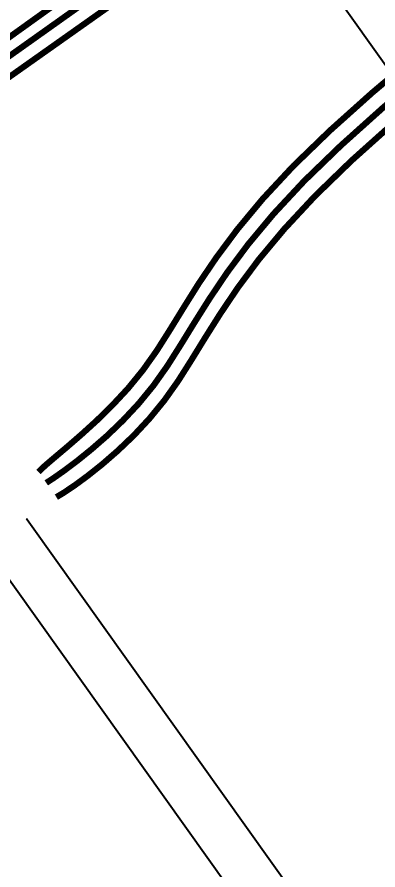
# Model space of a CAD drawing. Header units: feet. Extents: x 2321988 to 2329858, y 6722724 to 6730499.
# Drawn here: x 2326082.95 to 2326087.82, y 6726876.81 to 6726888.33 of the extents above; entities that cross this region are included whole.
import ezdxf

# ---------------------------------------------------------------- set-up
doc = ezdxf.new("R2010")
doc.units = ezdxf.units.FT
doc.header["$MEASUREMENT"] = 0
doc.header["$PDSIZE"] = 5
doc.layers.add('BESS Dimensions', color=3, linetype='Continuous')
doc.layers.add('C-BESS-EQUIPMENT', color=255, linetype='Continuous')
doc.styles.add('TG_DIMS', font='arial.ttf')
doc.dimstyles.new('TG-PROPOSED-ANNO', dxfattribs={"dimtxt": 0.1, "dimasz": 0.1, "dimexe": 0.05, "dimexo": 0.05, "dimgap": 0.02, "dimtad": 0, "dimtih": 1, "dimtoh": 1, "dimdsep": 46, "dimtxsty": 'TG_DIMS', "dimcen": 0, "dimclrd": 256, "dimclre": 256, "dimclrt": 256, "dimaunit": 1, "dimadec": 6, "dimazin": 2, "dimtfac": 1, "dimtofl": 0, "dimtmove": 1, "dimatfit": 3, "dimfxl": 1, "dimtolj": 1, "dimtzin": 0, "dimarcsym": 0})

# ---------------------------------------------------------------- blocks, each defined once
blk = doc.blocks.new('*D109')
at = {"layer": 'BESS Dimensions', "lineweight": -2, "transparency": 16777216}
for p, q in [((2326125.169, 6727002.866), (2326110.284, 6727023.758)), ((2326105.041, 6727013.884), (2326040.778, 6726968.097)), ((2325956.673, 6726908.175), (2326020.937, 6726953.961)), ((2325960.513, 6726885.552), (2325945.628, 6726906.444))]:
    blk.add_line(p, q, dxfattribs=at)
at = {"layer": 'BESS Dimensions', "transparency": 16777216}
for points in [[(2326104.074, 6727015.241), (2326106.008, 6727012.526), (2326113.185, 6727019.686)], [(2325955.706, 6726909.532), (2325957.64, 6726906.817), (2325948.529, 6726902.372)]]:
    blk.add_solid(points, dxfattribs=at)
at = {"layer": 'Defpoints', "color": 0, "transparency": 16777216}
for p in [(2326128.071, 6726998.794), (2325948.529, 6726902.372), (2325963.414, 6726881.48)]:
    blk.add_point(p, dxfattribs=at)
at = {"layer": 'BESS Dimensions', "transparency": 16777216, "insert": (2326030.857, 6726961.029), "char_height": 10, "attachment_point": 5, "style": 'TG_DIMS'}
blk.add_mtext("\\A1;202.17'", dxfattribs=at)

msp = doc.modelspace()

# ---------------------------------------------------------------- linework, layer by layer
at = {"layer": 'C-BESS-EQUIPMENT'}
for points in [[(2326092.371, 6726867.358), (2326066.646, 6726903.464), (2326092.979, 6726922.226), (2326118.704, 6726886.12)], [(2326092.527, 6726868.288), (2326067.576, 6726903.308), (2326092.823, 6726921.296), (2326117.775, 6726886.276)], [(2326094.574, 6726878.341), (2326077.746, 6726901.959), (2326090.777, 6726911.243), (2326107.605, 6726887.625)]]:
    msp.add_lwpolyline(points, close=True, dxfattribs=at)
at = {"layer": 'C-BESS-EQUIPMENT', "const_width": 0.0833}
for points in [[(2326080.338, 6726886.258), (2326090.259, 6726893.377)], [(2326080.451, 6726886.1), (2326090.404, 6726893.174)], [(2326080.58, 6726885.918), (2326090.549, 6726892.97)], [(2326083.344, 6726882.038), (2326083.446, 6726882.105), (2326083.588, 6726882.205), (2326083.761, 6726882.335), (2326083.956, 6726882.493), (2326084.166, 6726882.676), (2326084.381, 6726882.883), (2326084.593, 6726883.11), (2326084.794, 6726883.356), (2326084.98, 6726883.619), (2326085.158, 6726883.9), (2326085.344, 6726884.202), (2326085.549, 6726884.527), (2326085.786, 6726884.879), (2326086.069, 6726885.259), (2326086.412, 6726885.67), (2326086.826, 6726886.115), (2326087.321, 6726886.594), (2326087.89, 6726887.105), (2326088.525, 6726887.64), (2326089.213, 6726888.195), (2326089.946, 6726888.765)], [(2326083.481, 6726881.846), (2326083.586, 6726881.909), (2326083.73, 6726882.006), (2326083.904, 6726882.134), (2326084.1, 6726882.29), (2326084.31, 6726882.473), (2326084.526, 6726882.679), (2326084.738, 6726882.907), (2326084.939, 6726883.153), (2326085.125, 6726883.415), (2326085.303, 6726883.696), (2326085.489, 6726883.998), (2326085.694, 6726884.323), (2326085.931, 6726884.675), (2326086.214, 6726885.055), (2326086.557, 6726885.466), (2326086.971, 6726885.911), (2326087.466, 6726886.391), (2326088.035, 6726886.901), (2326088.67, 6726887.437), (2326089.358, 6726887.992), (2326090.091, 6726888.561)], [(2326083.239, 6726882.186), (2326083.328, 6726882.271), (2326083.46, 6726882.384), (2326083.626, 6726882.524), (2326083.816, 6726882.689), (2326084.023, 6726882.877), (2326084.236, 6726883.086), (2326084.448, 6726883.314), (2326084.649, 6726883.56), (2326084.835, 6726883.822), (2326085.013, 6726884.103), (2326085.199, 6726884.405), (2326085.403, 6726884.731), (2326085.641, 6726885.082), (2326085.924, 6726885.462), (2326086.266, 6726885.873), (2326086.68, 6726886.318), (2326087.176, 6726886.798), (2326087.745, 6726887.308), (2326088.38, 6726887.844), (2326089.068, 6726888.399)]]:
    msp.add_lwpolyline(points, dxfattribs=at)

# ---------------------------------------------------------------- next in the draw order: wipeouts: each hides what was drawn before it
msp.add_wipeout([(2326083.239, 6726882.186), (2326083.481, 6726881.846), (2326075.744, 6726876.334), (2326075.502, 6726876.673)]).dxf.layer = 'C-BESS-EQUIPMENT'

# ---------------------------------------------------------------- next in the draw order: linework, layer by layer
at = {"layer": 'C-BESS-EQUIPMENT'}
msp.add_lwpolyline([(2325996.574, 6726826.322), (2326168.01, 6726948.466)], dxfattribs=at)

# ---------------------------------------------------------------- next in the draw order: dimensions: what is measured, and where the dimension line sits
at = {"layer": 'BESS Dimensions'}
dim = msp.add_aligned_dim(p1=(2326128.071, 6726998.794), p2=(2325963.414, 6726881.48), distance=-25.652, dimstyle='TG-PROPOSED-ANNO', override={"dimscale": 50, "dimpost": "'"}, dxfattribs=at)
dim.commit()
dim.dimension.update_dxf_attribs({"geometry": '*D109', "text_midpoint": (2326030.857, 6726961.029)})

doc.saveas('drawing.dxf')
